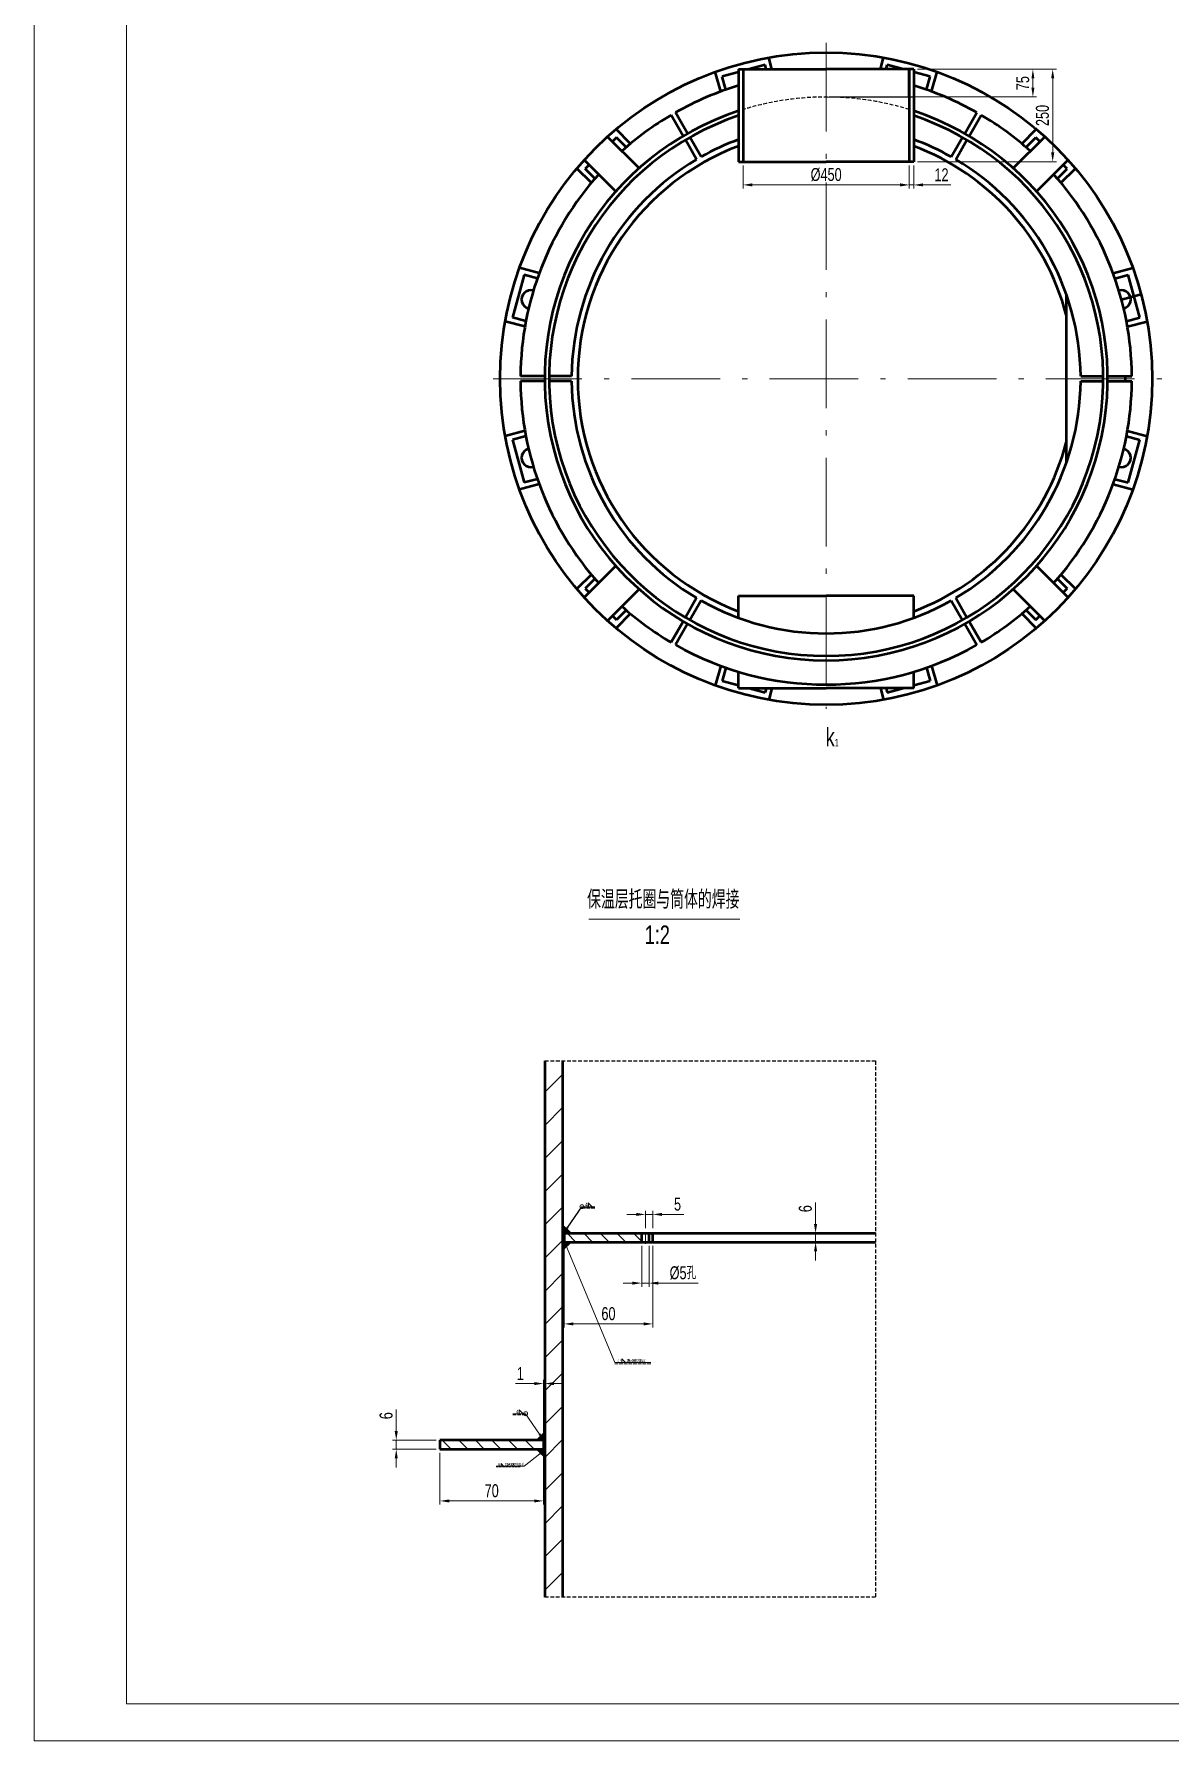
# Model space of a CAD drawing. Header units: millimetres. Extents: x 4027 to 9967, y -190 to 4015.
# Drawn here: x 6997 to 8534, y -190 to 2118 of the extents above; entities that cross this region are included whole.
import ezdxf

# ---------------------------------------------------------------- set-up
doc = ezdxf.new("R2010")
doc.units = ezdxf.units.MM
doc.header["$LTSCALE"] = 10
doc.linetypes.add('ACAD_ISO10W100', pattern=[18.7, 12, -3, 0.7, -3])
doc.linetypes.add('DASHED', pattern=[0.75, 0.5, -0.25])
doc.layers.add('4虚线层', color=6, linetype='DASHED')
doc.layers.add('8符号标注层', color=31, linetype='Continuous')
for name, color, linetype, lineweight in [('中心线', 1, 'ACAD_ISO10W100', 18), ('剖面线', 5, 'Continuous', 15), ('文本', 7, 'Continuous', 18), ('标注', 7, 'Continuous', 18), ('粗实线', 2, 'Continuous', 50), ('细实线', 7, 'Continuous', 18)]:
    doc.layers.add(name, color=color, linetype=linetype, lineweight=lineweight)
doc.styles.add('HGCAD', font='HGCAD.SHX', dxfattribs={"width": 0.75, "bigfont": 'HZTXT.SHX'})
doc.dimstyles.new('HGCAD$0', dxfattribs={"dimtxt": 3.5, "dimasz": 2.5, "dimexe": 1, "dimexo": 1, "dimgap": 1, "dimtad": 1, "dimdec": 1, "dimdsep": 46, "dimtxsty": 'HGCAD', "dimcen": 0, "dimclrd": 130, "dimclre": 130, "dimclrt": 3, "dimadec": 1, "dimazin": 0, "dimtfac": 0.714286, "dimtmove": 0, "dimatfit": 1, "dimfxl": 0, "dimtzin": 0, "dimlwd": -1, "dimlwe": -1, "dimarcsym": 0})
pattern_1 = [(135, (4026.9, -190.238), (-11.22532, -11.22532), [])]

# ---------------------------------------------------------------- blocks, each defined once
blk = doc.blocks.new('HGCAD#HGTFTK~A1Z~HGCAD图框')
at = {"layer": '细实线', "color": 7}
blk.add_lwpolyline([(10, -10), (-584, -10), (-584, 831), (10, 831)], close=True, dxfattribs=at)
at = {"layer": '细实线', "color": 2}
blk.add_lwpolyline([(0, 0), (-559, 0), (-559, 821), (0, 821)], close=True, dxfattribs=at)
blk = doc.blocks.new('*D23')
at = {"layer": 'Defpoints', "color": 0, "ltscale": 5}
for p in [(8187.3, 2070.7), (8068.8, 2033.2)]:
    blk.add_point(p, dxfattribs=at)
at = {"layer": '标注', "color": 130, "ltscale": 5}
for p, q in [((8192.3, 2070.7), (8353.6, 2070.7)), ((8348.6, 2058.2), (8348.6, 2045.7)), ((8073.8, 2033.2), (8353.6, 2033.2))]:
    blk.add_line(p, q, dxfattribs=at)
for points in [[(8346.6, 2058.2), (8350.7, 2058.2), (8348.6, 2070.7)], [(8346.6, 2045.7), (8350.7, 2045.7), (8348.6, 2033.2)]]:
    blk.add_solid(points, dxfattribs=at)
at = {"layer": '标注', "color": 3, "ltscale": 5, "insert": (8334.9, 2051.9), "char_height": 17.5, "attachment_point": 5, "rotation": 90, "style": 'HGCAD', "bg_fill": 3, "box_fill_scale": 1.1, "bg_fill_color": 256, "bg_fill_true_color": 13158600, "bg_fill_transparency": 67}
blk.add_mtext('75', dxfattribs=at)
at = {"layer": 'Defpoints', "color": 0, "ltscale": 5}
blk.add_point((8348.6, 2033.2), dxfattribs=at)
blk = doc.blocks.new('*D24')
at = {"layer": 'Defpoints', "color": 0, "ltscale": 5}
for p in [(8187.3, 2070.7), (8187.3, 1945.7), (8375.4, 1945.7)]:
    blk.add_point(p, dxfattribs=at)
at = {"layer": '标注', "color": 130, "ltscale": 5}
for p, q in [((8192.3, 2070.7), (8380.4, 2070.7)), ((8375.4, 2058.2), (8375.4, 1958.2)), ((8192.3, 1945.7), (8380.4, 1945.7))]:
    blk.add_line(p, q, dxfattribs=at)
for points in [[(8373.3, 2058.2), (8377.5, 2058.2), (8375.4, 2070.7)], [(8373.3, 1958.2), (8377.5, 1958.2), (8375.4, 1945.7)]]:
    blk.add_solid(points, dxfattribs=at)
at = {"layer": '标注', "color": 3, "ltscale": 5, "insert": (8361.6, 2008.2), "char_height": 17.5, "attachment_point": 5, "rotation": 90, "style": 'HGCAD', "bg_fill": 3, "box_fill_scale": 1.1, "bg_fill_color": 256, "bg_fill_true_color": 13158600, "bg_fill_transparency": 462}
blk.add_mtext('250', dxfattribs=at)
blk = doc.blocks.new('*D25')
at = {"layer": 'Defpoints', "color": 0, "ltscale": 5}
for p in [(7956.3, 1945.7), (8181.3, 1945.7), (8181.3, 1914.3)]:
    blk.add_point(p, dxfattribs=at)
at = {"layer": '标注', "color": 130, "ltscale": 5}
for p, q in [((7956.3, 1940.7), (7956.3, 1909.3)), ((8181.3, 1940.7), (8181.3, 1909.3)), ((7968.8, 1914.3), (8168.8, 1914.3))]:
    blk.add_line(p, q, dxfattribs=at)
for points in [[(7968.8, 1916.4), (7968.8, 1912.2), (7956.3, 1914.3)], [(8168.8, 1916.4), (8168.8, 1912.2), (8181.3, 1914.3)]]:
    blk.add_solid(points, dxfattribs=at)
at = {"layer": '标注', "color": 3, "ltscale": 5, "insert": (8068.8, 1928), "char_height": 17.5, "attachment_point": 5, "style": 'HGCAD', "bg_fill": 3, "box_fill_scale": 1.1, "bg_fill_color": 256, "bg_fill_true_color": 13158600, "bg_fill_transparency": 737}
blk.add_mtext('%%C450', dxfattribs=at)
blk = doc.blocks.new('*D26')
at = {"layer": 'Defpoints', "color": 0, "ltscale": 5}
for p in [(8181.3, 1944.7), (8187.3, 1945.7), (8187.3, 1914.2)]:
    blk.add_point(p, dxfattribs=at)
at = {"layer": '标注', "color": 130, "ltscale": 5}
for p, q in [((8181.3, 1939.7), (8181.3, 1909.2)), ((8187.3, 1940.7), (8187.3, 1909.2)), ((8168.8, 1914.2), (8156.3, 1914.2)), ((8181.3, 1914.2), (8187.3, 1914.2)), ((8199.8, 1914.2), (8237.5, 1914.2))]:
    blk.add_line(p, q, dxfattribs=at)
for points in [[(8168.8, 1916.3), (8168.8, 1912.2), (8181.3, 1914.2)], [(8199.8, 1916.3), (8199.8, 1912.2), (8187.3, 1914.2)]]:
    blk.add_solid(points, dxfattribs=at)
at = {"layer": '标注', "color": 3, "ltscale": 5, "insert": (8224.9, 1928), "char_height": 17.5, "attachment_point": 5, "style": 'HGCAD', "bg_fill": 3, "box_fill_scale": 1.1, "bg_fill_color": 256, "bg_fill_true_color": 13158600, "bg_fill_transparency": 72}
blk.add_mtext('12', dxfattribs=at)
blk = doc.blocks.new('*D46')
at = {"layer": 'Defpoints', "color": 0}
for p in [(7714.2, 484.3), (7834.2, 484.3), (7834.2, 373.7)]:
    blk.add_point(p, dxfattribs=at)
at = {"layer": '标注', "color": 130}
for p, q in [((7714.2, 479.3), (7714.2, 368.7)), ((7834.2, 479.3), (7834.2, 368.7)), ((7726.7, 373.7), (7821.7, 373.7))]:
    blk.add_line(p, q, dxfattribs=at)
for points in [[(7726.7, 375.8), (7726.7, 371.6), (7714.2, 373.7)], [(7821.7, 375.8), (7821.7, 371.6), (7834.2, 373.7)]]:
    blk.add_solid(points, dxfattribs=at)
at = {"layer": '标注', "color": 3, "insert": (7774.2, 387.5), "char_height": 17.5, "attachment_point": 5, "style": 'HGCAD', "bg_fill": 3, "box_fill_scale": 1.1, "bg_fill_color": 256, "bg_fill_true_color": 13158600, "bg_fill_transparency": 1837}
blk.add_mtext('60', dxfattribs=at)
blk = doc.blocks.new('*D47')
at = {"layer": 'Defpoints', "color": 0}
for p in [(7834.2, 521.8), (7824.2, 498), (7834.2, 498)]:
    blk.add_point(p, dxfattribs=at)
at = {"layer": '标注', "color": 130}
for p, q in [((7811.7, 521.8), (7799.2, 521.8)), ((7824.2, 503), (7824.2, 526.8)), ((7824.2, 521.8), (7834.2, 521.8)), ((7834.2, 503), (7834.2, 526.8)), ((7846.7, 521.8), (7876.2, 521.8))]:
    blk.add_line(p, q, dxfattribs=at)
for points in [[(7811.7, 523.9), (7811.7, 519.7), (7824.2, 521.8)], [(7846.7, 523.9), (7846.7, 519.7), (7834.2, 521.8)]]:
    blk.add_solid(points, dxfattribs=at)
at = {"layer": '标注', "color": 3, "insert": (7867.7, 535.6), "char_height": 17.5, "attachment_point": 5, "style": 'HGCAD', "bg_fill": 3, "box_fill_scale": 1.1, "bg_fill_color": 256, "bg_fill_true_color": 13158600, "bg_fill_transparency": 382}
blk.add_mtext('5', dxfattribs=at)
blk = doc.blocks.new('*D48')
at = {"layer": 'Defpoints', "color": 0}
for p in [(7819.2, 484.3), (7829.2, 484.3), (7829.2, 428.9)]:
    blk.add_point(p, dxfattribs=at)
at = {"layer": '标注', "color": 130}
for p, q in [((7819.2, 479.3), (7819.2, 423.9)), ((7829.2, 479.3), (7829.2, 423.9)), ((7806.7, 428.9), (7794.2, 428.9)), ((7819.2, 428.9), (7829.2, 428.9)), ((7841.7, 428.9), (7895.8, 428.9))]:
    blk.add_line(p, q, dxfattribs=at)
for points in [[(7806.7, 430.9), (7806.7, 426.8), (7819.2, 428.9)], [(7841.7, 430.9), (7841.7, 426.8), (7829.2, 428.9)]]:
    blk.add_solid(points, dxfattribs=at)
at = {"layer": '标注', "color": 3, "insert": (7875, 442.6), "char_height": 17.5, "attachment_point": 5, "style": 'HGCAD', "bg_fill": 3, "box_fill_scale": 1.1, "bg_fill_color": 256, "bg_fill_true_color": 13158600, "bg_fill_transparency": 412}
blk.add_mtext('%%C5孔', dxfattribs=at)
blk = doc.blocks.new('*D49')
at = {"layer": 'Defpoints', "color": 0}
for p in [(7546.2, 204.3), (7686.2, 204.3), (7686.2, 134.3)]:
    blk.add_point(p, dxfattribs=at)
at = {"layer": '标注', "color": 130}
for p, q in [((7546.2, 199.3), (7546.2, 129.3)), ((7686.2, 199.3), (7686.2, 129.3)), ((7558.7, 134.3), (7673.7, 134.3))]:
    blk.add_line(p, q, dxfattribs=at)
for points in [[(7558.7, 136.3), (7558.7, 132.2), (7546.2, 134.3)], [(7673.7, 136.3), (7673.7, 132.2), (7686.2, 134.3)]]:
    blk.add_solid(points, dxfattribs=at)
at = {"layer": '标注', "color": 3, "insert": (7616.2, 148), "char_height": 17.5, "attachment_point": 5, "style": 'HGCAD', "bg_fill": 3, "box_fill_scale": 1.1, "bg_fill_color": 256, "bg_fill_true_color": 13158600, "bg_fill_transparency": 1722}
blk.add_mtext('70', dxfattribs=at)
blk = doc.blocks.new('*D50')
at = {"layer": 'Defpoints', "color": 0}
for p in [(7487, 216.3), (7546.2, 216.3), (7546.2, 204.3)]:
    blk.add_point(p, dxfattribs=at)
at = {"layer": '标注', "color": 130}
for p, q in [((7487, 228.8), (7487, 257.9)), ((7541.2, 216.3), (7482, 216.3)), ((7487, 204.3), (7487, 216.3)), ((7541.2, 204.3), (7482, 204.3)), ((7487, 191.8), (7487, 179.3))]:
    blk.add_line(p, q, dxfattribs=at)
for points in [[(7484.9, 228.8), (7489.1, 228.8), (7487, 216.3)], [(7484.9, 191.8), (7489.1, 191.8), (7487, 204.3)]]:
    blk.add_solid(points, dxfattribs=at)
at = {"layer": '标注', "color": 3, "insert": (7473.3, 249.6), "char_height": 17.5, "attachment_point": 5, "rotation": 90, "style": 'HGCAD', "bg_fill": 3, "box_fill_scale": 1.1, "bg_fill_color": 256, "bg_fill_true_color": 13158600, "bg_fill_transparency": 352}
blk.add_mtext('6', dxfattribs=at)
blk = doc.blocks.new('*D51')
at = {"layer": 'Defpoints', "color": 0}
for p in [(8047.7, 496.3), (8054.5, 496.3), (8047.7, 484.3)]:
    blk.add_point(p, dxfattribs=at)
at = {"layer": '标注', "color": 130}
for p, q in [((8054.5, 508.8), (8054.5, 537.9)), ((8052.7, 496.3), (8059.5, 496.3)), ((8054.5, 484.3), (8054.5, 496.3)), ((8052.7, 484.3), (8059.5, 484.3)), ((8054.5, 471.8), (8054.5, 459.3))]:
    blk.add_line(p, q, dxfattribs=at)
for points in [[(8052.4, 508.8), (8056.6, 508.8), (8054.5, 496.3)], [(8052.4, 471.8), (8056.6, 471.8), (8054.5, 484.3)]]:
    blk.add_solid(points, dxfattribs=at)
at = {"layer": '标注', "color": 3, "insert": (8040.7, 529.6), "char_height": 17.5, "attachment_point": 5, "rotation": 90, "style": 'HGCAD', "bg_fill": 3, "box_fill_scale": 1.1, "bg_fill_color": 256, "bg_fill_true_color": 13158600, "bg_fill_transparency": 237}
blk.add_mtext('6', dxfattribs=at)
blk = doc.blocks.new('*D52')
at = {"layer": 'Defpoints', "color": 0}
for p in [(7686.2, 293), (7686.2, 216.3), (7688.2, 216.3)]:
    blk.add_point(p, dxfattribs=at)
at = {"layer": '标注', "color": 130}
for p, q in [((7673.7, 293), (7648.6, 293)), ((7686.2, 221.3), (7686.2, 298)), ((7688.2, 293), (7686.2, 293)), ((7688.2, 221.3), (7688.2, 298)), ((7700.7, 293), (7713.2, 293))]:
    blk.add_line(p, q, dxfattribs=at)
for points in [[(7673.7, 295.1), (7673.7, 290.9), (7686.2, 293)], [(7700.7, 295.1), (7700.7, 290.9), (7688.2, 293)]]:
    blk.add_solid(points, dxfattribs=at)
at = {"layer": '标注', "color": 3, "insert": (7654.9, 306.7), "char_height": 17.5, "attachment_point": 5, "style": 'HGCAD', "bg_fill": 3, "box_fill_scale": 1.1, "bg_fill_color": 256, "bg_fill_true_color": 13158600, "bg_fill_transparency": 1152}
blk.add_mtext('1', dxfattribs=at)
blk = doc.blocks.new('焊缝符号')
at = {"layer": '文本'}
blk.add_hatch(color=4, dxfattribs=at).paths.add_polyline_path([(0, 0), (22, 23), (13, 29)])
at = {"layer": '8符号标注层', "color": 130, "extrusion": (0.825994, -0.563679, 0)}
blk.add_line((18, 26), (176, 258), dxfattribs=at)
at = {"layer": '8符号标注层', "color": 130, "extrusion": (0, 1, 0)}
blk.add_line((176, 258), (320, 258), dxfattribs=at)
at = {"layer": '8符号标注层', "color": 6, "extrusion": (0, 1, 0)}
blk.add_line((176, 245), (215, 245), dxfattribs=at)
at = {"layer": '8符号标注层', "color": 31}
for p, q in [((247, 302), (247, 258)), ((291, 258), (247, 302)), ((247, 258), (291, 258))]:
    blk.add_line(p, q, dxfattribs=at)
at = {"layer": '8符号标注层', "color": 6, "extrusion": (0, 1, 0), "elevation": 245}
for points in [[(-228, 0), (-268, 0)], [(-281, 0), (-320, 0)]]:
    blk.add_lwpolyline(points, dxfattribs=at)
at = {"layer": '8符号标注层', "color": 130}
blk.add_lwpolyline([(22, 23), (0, 0), (13, 29)], close=True, dxfattribs=at)
at = {"layer": '文本', "color": 4}
blk.add_circle((176, 258), 22.4, dxfattribs=at)
at = {"layer": '文本', "insert": (212, 302), "char_height": 40, "width": 49.02, "attachment_point": 1, "style": 'HGCAD'}
blk.add_mtext('4', dxfattribs=at)

msp = doc.modelspace()

# ---------------------------------------------------------------- hatches: boundary and pattern name
at = {"layer": '剖面线'}
h = msp.add_hatch(dxfattribs=at)
h.set_pattern_fill('ANSI31', color=256, scale=10, style=0)
h.set_pattern_definition([(45, (4026.9, -190.238), (-22.45064, 22.45064), [])])
h.paths.add_polyline_path([(7712.17, 729.35), (7688.17, 729.35), (7688.17, 4.53), (7712.17, 4.53)])
h = msp.add_hatch(dxfattribs=at)
h.set_pattern_fill('ANSI31', color=256, scale=5, angle=90, style=0)
h.set_pattern_definition(pattern_1)
h.paths.add_polyline_path([(7819.17, 496.32), (7714.17, 496.32), (7714.17, 484.32), (7819.17, 484.32)])
h.paths.add_polyline_path([(7686.17, 216.32), (7546.17, 216.32), (7546.17, 204.32), (7686.17, 204.32)])
h = msp.add_hatch(dxfattribs=at)
h.set_pattern_fill('ANSI37', color=256, scale=0.5, style=0)
h.set_pattern_definition([(45, (3894.5208, -548.0177), (-1.122532, 1.122532), []), (135, (3894.5208, -548.0177), (-1.122532, -1.122532), [])])
h.paths.add_polyline_path([(7688.17, 226.32), (7678.17, 216.32), (7688.17, 216.32)])
h.paths.add_polyline_path([(7688.17, 204.32), (7678.17, 204.32), (7688.17, 194.32)])
h.paths.add_polyline_path([(7712.17, 506.32), (7712.17, 496.32), (7722.17, 496.32)])
h.paths.add_polyline_path([(7722.17, 484.32), (7712.17, 484.32), (7712.17, 474.32)])
h = msp.add_hatch(dxfattribs=at)
h.set_pattern_fill('ANSI31', color=256, scale=5, angle=90, style=0)
h.set_pattern_definition(pattern_1)
h.paths.add_polyline_path([(7834.17, 496.32), (7829.17, 496.32), (7829.17, 484.32), (7834.17, 484.32)])

# ---------------------------------------------------------------- linework, layer by layer
at = {"layer": '4虚线层'}
for p, q in [((7688.17, 729.35), (8135.54, 729.35)), ((8135.54, 729.35), (8135.54, 4.34)), ((8135.54, 4.34), (7688.17, 4.34))]:
    msp.add_line(p, q, dxfattribs=at)
msp.add_arc((8068.82, 1652.16), 381, 72.82594, 107.17406, dxfattribs=at)
at = {"layer": '中心线'}
for p, q in [((8068.82, 2106.34), (8068.82, 1205.85)), ((8068.82, 2033.16), (8187.32, 2033.16)), ((7618.22, 1652.16), (8524.37, 1652.16)), ((7824.17, 482.05), (7824.17, 497.96))]:
    msp.add_line(p, q, dxfattribs=at)
at = {"layer": '标注'}
msp.add_line((7747.7, 921.09), (7952.07, 921.09), dxfattribs=at)
at = {"layer": '标注', "color": 31}
msp.add_lwpolyline([(7792.2, 326.58), (7792.2, 321.33), (7797.45, 321.33), (7792.2, 326.58)], dxfattribs=at)
at = {"layer": '标注', "color": 130, "extrusion": (-0.544198, -0.838957, 0), "elevation": -4504.85}
msp.add_lwpolyline([(6354.45, 0), (6354.4, 0)], dxfattribs=at)
at = {"layer": '标注', "color": 130, "extrusion": (0, 1, 0), "elevation": 321.33}
msp.add_lwpolyline([(-7782.6, 0), (-7831.42, 0)], dxfattribs=at)
at = {"layer": '标注', "color": 6, "extrusion": (0, 1, 0), "elevation": 319.75}
for points in [[(-7782.6, 0), (-7787.32, 0)], [(-7788.9, 0), (-7793.62, 0)], [(-7795.2, 0), (-7799.92, 0)], [(-7801.5, 0), (-7806.22, 0)], [(-7807.8, 0), (-7812.52, 0)], [(-7814.1, 0), (-7818.82, 0)], [(-7820.4, 0), (-7825.12, 0)], [(-7826.7, 0), (-7831.42, 0)]]:
    msp.add_lwpolyline(points, dxfattribs=at)
at = {"layer": '粗实线'}
for p, q in [((7995.41, 2070.66), (7991.25, 2086.53)), ((8142.23, 2070.66), (8146.4, 2086.53)), ((7926.1, 2040.51), (7918.82, 2067.13)), ((7950.32, 2066.87), (7928.23, 2060.95)), ((7933.12, 2043.02), (7928.26, 2060.95)), ((7950.32, 2070.66), (8068.82, 2070.66)), ((7950.32, 2070.66), (7950.32, 1945.66)), ((7956.32, 2070.66), (7956.32, 1945.66)), ((7986.19, 2076.48), (7964.46, 2070.66)), ((7987.7, 2070.66), (7986.16, 2076.47)), ((8187.32, 2070.66), (8068.82, 2070.66)), ((8149.95, 2070.66), (8151.49, 2076.47)), ((8173.18, 2070.66), (8151.46, 2076.48)), ((8181.32, 2033.16), (8181.32, 2070.66)), ((8181.32, 2070.66), (8181.32, 1945.66)), ((8187.32, 2070.66), (8187.32, 1945.66)), ((8209.42, 2060.95), (8187.32, 2066.87)), ((8204.53, 2043.02), (8209.39, 2060.95)), ((8211.55, 2040.51), (8218.83, 2067.13)), ((7875.3, 1980.35), (7858.92, 2008.71)), ((7881.36, 1983.85), (7864.99, 2012.21)), ((8256.28, 1983.85), (8272.66, 2012.21)), ((8262.35, 1980.35), (8278.72, 2008.71)), ((7803.86, 1969.94), (7784.45, 1989.55)), ((8333.79, 1969.94), (8353.19, 1989.55)), ((7815.61, 1936.84), (7772.94, 1979.5)), ((7785.1, 1978.31), (7779.62, 1972.83)), ((7798.18, 1965.11), (7785.08, 1978.29)), ((7893.55, 1948.74), (7878.3, 1975.15)), ((7899.61, 1952.24), (7884.36, 1978.65)), ((8238.03, 1952.24), (8253.28, 1978.65)), ((8244.1, 1948.74), (8259.35, 1975.15)), ((8322.04, 1936.84), (8364.7, 1979.5)), ((8339.46, 1965.11), (8352.57, 1978.29)), ((8358.03, 1972.83), (8352.55, 1978.31)), ((7784.14, 1905.37), (7741.48, 1948.04)), ((7748.15, 1941.36), (7742.67, 1935.88)), ((7950.32, 1945.66), (8068.82, 1945.66)), ((8187.32, 1945.66), (8068.82, 1945.66)), ((8353.5, 1905.37), (8396.17, 1948.04)), ((8394.98, 1935.88), (8389.5, 1941.36)), ((7751.04, 1917.12), (7731.43, 1936.53)), ((7755.87, 1922.8), (7742.69, 1935.9)), ((8381.78, 1922.8), (8394.96, 1935.9)), ((8386.6, 1917.12), (8406.22, 1936.53)), ((7680.47, 1794.88), (7653.85, 1802.16)), ((8457.18, 1794.88), (8483.79, 1802.16)), ((7660.03, 1792.75), (7644.5, 1734.79)), ((7677.96, 1787.86), (7660.02, 1792.72)), ((8459.68, 1787.86), (8477.62, 1792.72)), ((8493.14, 1734.79), (8477.61, 1792.75)), ((8393.82, 1766.42), (8393.82, 1537.9)), ((8468.47, 1759.24), (8495.04, 1766.36)), ((8468.47, 1759.24), (8485.38, 1763.77)), ((7662.47, 1730.06), (7644.51, 1734.82)), ((8475.17, 1730.06), (8493.14, 1734.82)), ((7661.14, 1722.73), (7634.45, 1729.73)), ((8476.51, 1722.73), (8503.2, 1729.73)), ((7687.84, 1655.66), (7655.09, 1655.66)), ((7687.84, 1648.66), (7655.09, 1648.66)), ((7724.34, 1655.66), (7693.84, 1655.66)), ((7724.34, 1648.66), (7693.84, 1648.66)), ((8413.31, 1655.66), (8443.81, 1655.66)), ((8413.31, 1648.66), (8443.81, 1648.66)), ((8449.81, 1655.66), (8482.56, 1655.66)), ((8449.81, 1648.66), (8482.56, 1648.66)), ((8473.32, 1655.66), (8473.32, 1648.66)), ((7661.14, 1581.58), (7634.45, 1574.58)), ((7662.47, 1574.25), (7644.51, 1569.49)), ((8475.17, 1574.25), (8493.14, 1569.49)), ((8476.51, 1581.58), (8503.2, 1574.58)), ((7644.5, 1569.52), (7660.03, 1511.56)), ((8477.61, 1511.56), (8493.14, 1569.52)), ((7680.47, 1509.43), (7653.85, 1502.15)), ((7677.96, 1516.45), (7660.02, 1511.59)), ((8457.18, 1509.43), (8483.79, 1502.15)), ((8459.68, 1516.45), (8477.62, 1511.59)), ((7751.04, 1387.19), (7731.43, 1367.78)), ((7784.14, 1398.94), (7741.48, 1356.28)), ((8353.5, 1398.94), (8396.17, 1356.28)), ((8386.6, 1387.19), (8406.22, 1367.78)), ((7742.67, 1368.43), (7748.15, 1362.95)), ((7755.87, 1381.51), (7742.69, 1368.41)), ((7815.61, 1367.48), (7772.94, 1324.81)), ((8322.04, 1367.48), (8364.7, 1324.81)), ((8381.78, 1381.51), (8394.96, 1368.41)), ((8389.5, 1362.95), (8394.98, 1368.43)), ((7798.18, 1339.2), (7785.08, 1326.02)), ((7893.55, 1355.58), (7878.3, 1329.16)), ((7899.61, 1352.08), (7884.36, 1325.66)), ((7950.32, 1328.68), (7950.32, 1358.66)), ((7950.32, 1358.66), (8068.82, 1358.66)), ((8187.32, 1358.66), (8068.82, 1358.66)), ((8187.32, 1328.68), (8187.32, 1358.66)), ((8238.03, 1352.08), (8253.28, 1325.66)), ((8244.1, 1355.58), (8259.35, 1329.16)), ((8339.46, 1339.2), (8352.57, 1326.02)), ((7779.62, 1331.48), (7785.1, 1326)), ((7803.86, 1334.38), (7784.45, 1314.76)), ((7875.3, 1323.96), (7858.92, 1295.6)), ((7881.36, 1320.46), (7864.99, 1292.1)), ((8256.28, 1320.46), (8272.66, 1292.1)), ((8262.35, 1323.96), (8278.72, 1295.6)), ((8333.79, 1334.38), (8353.19, 1314.76)), ((8352.55, 1326), (8358.03, 1331.48)), ((7926.1, 1263.8), (7918.82, 1237.19)), ((7933.12, 1261.3), (7928.26, 1243.36)), ((7950.32, 1233.66), (7950.32, 1255.74)), ((8187.32, 1233.66), (8187.32, 1255.74)), ((8204.53, 1261.3), (8209.39, 1243.36)), ((8211.55, 1263.8), (8218.83, 1237.19)), ((7928.23, 1243.37), (7950.32, 1237.45)), ((7950.32, 1233.66), (8068.82, 1233.66)), ((7964.46, 1233.66), (7986.19, 1227.84)), ((7987.7, 1233.66), (7986.16, 1227.84)), ((7995.41, 1233.66), (7991.25, 1217.78)), ((8187.32, 1233.66), (8068.82, 1233.66)), ((8142.23, 1233.66), (8146.4, 1217.78)), ((8149.95, 1233.66), (8151.49, 1227.84)), ((8151.46, 1227.84), (8173.18, 1233.66)), ((8187.32, 1237.45), (8209.42, 1243.37)), ((7688.17, 729.35), (7688.17, 4.34)), ((7712.17, 729.35), (7712.17, 5.31)), ((7722.17, 496.32), (7712.17, 506.32)), ((7712.17, 496.32), (8135.54, 496.32)), ((7714.17, 496.32), (7714.17, 484.32)), ((7819.17, 484.32), (7819.17, 496.32)), ((7829.17, 484.32), (7829.17, 496.32)), ((7834.17, 484.32), (7834.17, 496.32)), ((7712.17, 484.32), (8135.54, 484.32)), ((7722.17, 484.32), (7712.17, 474.32)), ((7688.17, 216.32), (7546.17, 216.32)), ((7546.17, 216.32), (7546.17, 204.32)), ((7678.17, 216.32), (7688.17, 226.32)), ((7686.17, 216.32), (7686.17, 204.32)), ((7546.17, 204.32), (7688.17, 204.32)), ((7678.17, 204.32), (7688.17, 194.32))]:
    msp.add_line(p, q, dxfattribs=at)
msp.add_circle((8068.82, 1652.16), 441.25, dxfattribs=at)
for centre, radius, start, end in [((8068.82, 1652.16), 413.75, 106.64284, 119.51532), ((8068.82, 1652.16), 413.75, 60.48468, 73.35716), ((8068.82, 1652.16), 381, 108.12093, 71.87907), ((8068.82, 1652.16), 413.75, 120.48468, 131.91735), ((8068.82, 1652.16), 413.75, 48.08265, 59.51532), ((8068.82, 1652.16), 375, 108.42119, 71.57881), ((8068.82, 1652.16), 336.25, 110.63518, 249.36482), ((8068.82, 1652.16), 344.5, 110.11935, 119.41788), ((8068.82, 1652.16), 344.5, 60.58212, 69.88065), ((8068.82, 1652.16), 336.25, 14.86282, 69.36482), ((8068.82, 1652.16), 344.5, 120.58212, 179.41788), ((8068.82, 1652.16), 344.5, 0.58212, 59.41788), ((8068.82, 1652.16), 413.75, 138.08265, 179.51532), ((8068.82, 1652.16), 413.75, 0.48468, 41.91735), ((7669.17, 1759.24), 12.5, 74.13447, 255.86553), ((8468.47, 1759.24), 12.5, 284.13447, 105.86553), ((8068.82, 1652.16), 413.75, 180.48468, 221.91735), ((8068.82, 1652.16), 344.5, 180.58212, 239.41788), ((8068.82, 1652.16), 344.5, 300.58212, 359.41788), ((8068.82, 1652.16), 413.75, 318.08265, 359.51532), ((7669.17, 1545.07), 12.5, 104.13447, 285.86553), ((8068.82, 1652.16), 336.25, 290.63518, 345.13718), ((8468.47, 1545.07), 12.5, 254.13447, 75.86553), ((8068.82, 1652.16), 413.75, 228.08265, 239.51532), ((8068.82, 1652.16), 344.5, 240.58212, 299.41788), ((8068.82, 1652.16), 413.75, 300.48468, 311.91735), ((8068.82, 1652.16), 413.75, 240.48468, 299.51532)]:
    msp.add_arc(centre, radius, start, end, dxfattribs=at)

# ---------------------------------------------------------------- block references
at = {"ltscale": 5, "xscale": 5, "yscale": 5, "zscale": 5}
msp.add_blockref('HGCAD#HGTFTK~A1Z~HGCAD图框', (9916.9, -140.24), dxfattribs=at)
at = {"layer": '标注', "xscale": 0.1200000000008004, "yscale": 0.1200000000000045, "zscale": 0.12}
msp.add_blockref('焊缝符号', (7717.17, 501.32), dxfattribs=at)

# ---------------------------------------------------------------- texts
at = {"layer": '8符号标注层', "color": 3, "char_height": 3.5, "attachment_point": 1, "style": 'HGCAD'}
for s, insert in [('\\Fisocp.shx,hzfs.shx;\\W0.8000000000;\\T1.0000000000;\\o\\l4', (7786.47, 325.88)), ('\\Fisocp.shx,hzfs.shx;\\W0.8000000000;\\T1.0000000000;\\o\\l15x100(214)', (7799.82, 326.14))]:
    msp.add_mtext(s, dxfattribs=dict(at, insert=insert))
at = {"layer": '标注', "style": 'HGCAD', "width": 0.75}
for s, p in [('4', (7789.52, 322.11)), ('15×100（214）', (7798.6, 322.24))]:
    msp.add_text(s, height=3.5, dxfattribs=at).set_placement(p)
at = {"layer": '标注', "char_height": 25, "attachment_point": 1, "style": 'HGCAD'}
for s, insert, width in [('k{\\H0.4x;1}', (8068.15, 1179.88), 45.6828), ('保温层托圈与筒体的焊接', (7745.27, 960.14), 1041.6182), ('1:2', (7823.28, 912.62), 1041.6182)]:
    msp.add_mtext(s, dxfattribs=dict(at, insert=insert, width=width))

# ---------------------------------------------------------------- next in the draw order: dimensions: what is measured, and where the dimension line sits
at = {"layer": '标注', "ltscale": 5}
dim = msp.add_linear_dim(base=(8348.64, 2033.16), p1=(8187.32, 2070.66), p2=(8068.82, 2033.16), angle=90, text='75', dimstyle='HGCAD$0', override={"dimscale": 5}, dxfattribs=at)
dim.commit()
dim.dimension.update_dxf_attribs({"geometry": '*D23', "text_midpoint": (8334.89, 2051.91)})
at = {"layer": '标注'}
for base, p1, p2, text, picture, middle in [((7834.17, 521.83), (7824.17, 497.96), (7834.17, 497.96), '5', '*D47', (7867.7, 535.58)), ((7834.17, 373.71), (7714.17, 484.32), (7834.17, 484.32), '60', '*D46', (7774.17, 387.46)), ((7686.17, 292.98), (7688.17, 216.32), (7686.17, 216.32), '1', '*D52', (7654.91, 306.73)), ((7686.17, 134.26), (7546.17, 204.32), (7686.17, 204.32), '70', '*D49', (7616.17, 148.01))]:
    dim = msp.add_linear_dim(base=base, p1=p1, p2=p2, text=text, dimstyle='HGCAD$0', override={"dimscale": 5}, dxfattribs=at)
    dim.commit()
    dim.dimension.update_dxf_attribs({"geometry": picture, "text_midpoint": middle})
dim = msp.add_linear_dim(base=(8054.48, 496.32), p1=(8047.7, 484.32), p2=(8047.7, 496.32), angle=90, text='6', dimstyle='HGCAD$0', override={"dimscale": 5}, dxfattribs=at)
dim.commit()
dim.dimension.update_dxf_attribs({"geometry": '*D51', "text_midpoint": (8040.73, 529.61)})

# ---------------------------------------------------------------- next in the draw order: hatches: boundary and pattern name
at = {"layer": '文本'}
msp.add_hatch(color=4, dxfattribs=at).paths.add_polyline_path([(7683.17, 221.32), (7681.57, 224.77), (7680.54, 224.07)])

# ---------------------------------------------------------------- next in the draw order: linework, layer by layer
at = {"layer": '8符号标注层', "color": 130}
for points in [[(7680.54, 224.07), (7683.17, 221.32), (7681.57, 224.77)], [(7680.94, 198.12), (7683.17, 199.32), (7681.45, 197.46)]]:
    msp.add_lwpolyline(points, close=True, dxfattribs=at)
at = {"layer": '标注', "color": 4}
msp.add_line((7782.6, 321.33), (7717.17, 479.32), dxfattribs=at)
at = {"layer": '标注', "color": 31}
for p, q in [((7653.47, 257.51), (7653.47, 252.26)), ((7653.47, 257.51), (7653.47, 252.26)), ((7658.72, 252.26), (7653.47, 257.51)), ((7653.47, 252.26), (7658.72, 252.26))]:
    msp.add_line(p, q, dxfattribs=at)
at = {"layer": '标注', "color": 130, "extrusion": (0, 1, 0)}
msp.add_line((7662.06, 252.26), (7644.73, 252.26), dxfattribs=at)
at = {"layer": '标注', "color": 6, "extrusion": (0, 1, 0)}
msp.add_line((7662.06, 250.69), (7657.33, 250.69), dxfattribs=at)
at = {"layer": '标注', "color": 130, "extrusion": (-0.825994, -0.563679, 0)}
msp.add_line((7681.06, 224.42), (7662.06, 252.26), dxfattribs=at)
at = {"layer": '标注', "color": 6, "extrusion": (0, 1, 0)}
for points, elevation in [([(-7649.46, 0), (-7644.73, 0)], 250.69), ([(-7655.76, 0), (-7651.03, 0)], 250.69), ([(-7622.23, 0), (-7625.38, 0)], 180.36), ([(-7626.43, 0), (-7629.58, 0)], 180.36), ([(-7630.63, 0), (-7633.78, 0)], 180.36), ([(-7634.83, 0), (-7637.98, 0)], 180.36), ([(-7639.03, 0), (-7642.18, 0)], 180.36), ([(-7643.23, 0), (-7646.38, 0)], 180.36), ([(-7647.43, 0), (-7650.58, 0)], 180.36), ([(-7651.63, 0), (-7654.78, 0)], 180.36)]:
    msp.add_lwpolyline(points, dxfattribs=dict(at, elevation=elevation))
at = {"layer": '标注', "color": 31}
msp.add_lwpolyline([(7628.77, 184.91), (7628.77, 181.41), (7632.27, 181.41), (7628.77, 184.91)], dxfattribs=at)
at = {"layer": '标注', "color": 130, "extrusion": (-0.613102, 0.790004, 0), "elevation": -4553.1}
msp.add_lwpolyline([(-6189.44, 0), (-6162.72, 0)], dxfattribs=at)
at = {"layer": '标注', "color": 130, "extrusion": (0, 1, 0), "elevation": 181.41}
for points in [[(-7660.08, 0), (-7622.23, 0)], [(-7622.23, 0), (-7654.78, 0)]]:
    msp.add_lwpolyline(points, dxfattribs=at)
at = {"layer": '标注', "color": 4}
msp.add_circle((7662.06, 252.26), 2.69, dxfattribs=at)

# ---------------------------------------------------------------- next in the draw order: texts
at = {"layer": '8符号标注层', "color": 3, "char_height": 3.5, "attachment_point": 1, "style": 'HGCAD'}
for s, insert in [('\\Fisocp.shx,hzfs.shx;\\W0.8000000000;\\T1.0000000000;\\o\\l4', (7624.95, 185.61)), ('\\Fisocp.shx,hzfs.shx;\\W0.8000000000;\\T1.0000000000;\\o\\l15x100(219)', (7633.85, 185.78))]:
    msp.add_mtext(s, dxfattribs=dict(at, insert=insert))
at = {"layer": '标注', "attachment_point": 1, "style": 'HGCAD'}
for s, insert, char_height, width in [('4', (7649.22, 257.51), 4.8, 5.8828), ('4', (7625.17, 185.29), 3.5, 4.5774), ('15×100（214）', (7634.25, 185.42), 3.5, 314.7284)]:
    msp.add_mtext(s, dxfattribs=dict(at, insert=insert, char_height=char_height, width=width))

# ---------------------------------------------------------------- next in the draw order: dimensions: what is measured, and where the dimension line sits
at = {"layer": '标注', "ltscale": 5}
dim = msp.add_linear_dim(base=(8375.39, 1945.66), p1=(8187.32, 2070.66), p2=(8187.32, 1945.66), angle=90, text='250', dimstyle='HGCAD$0', override={"dimscale": 5}, dxfattribs=at)
dim.commit()
dim.dimension.update_dxf_attribs({"geometry": '*D24', "text_midpoint": (8361.64, 2008.16)})
at = {"layer": '标注'}
dim = msp.add_linear_dim(base=(7829.17, 428.86), p1=(7819.17, 484.32), p2=(7829.17, 484.32), text='%%C5孔', dimstyle='HGCAD$0', override={"dimscale": 5}, dxfattribs=at)
dim.commit()
dim.dimension.update_dxf_attribs({"geometry": '*D48', "text_midpoint": (7875.01, 442.61)})
dim = msp.add_linear_dim(base=(7487.03, 216.32), p1=(7546.17, 204.32), p2=(7546.17, 216.32), angle=90, text='6', dimstyle='HGCAD$0', override={"dimscale": 5}, dxfattribs=at)
dim.commit()
dim.dimension.update_dxf_attribs({"geometry": '*D50', "text_midpoint": (7473.28, 249.61)})

# ---------------------------------------------------------------- next in the draw order: dimensions: what is measured, and where the dimension line sits
at = {"layer": '标注', "ltscale": 5}
dim = msp.add_linear_dim(base=(8181.32, 1914.29), p1=(7956.32, 1945.66), p2=(8181.32, 1945.66), text='%%C450', dimstyle='HGCAD$0', override={"dimscale": 5}, dxfattribs=at)
dim.commit()
dim.dimension.update_dxf_attribs({"geometry": '*D25', "text_midpoint": (8068.82, 1928.04)})

# ---------------------------------------------------------------- next in the draw order: dimensions: what is measured, and where the dimension line sits
dim = msp.add_linear_dim(base=(8187.32, 1914.23), p1=(8181.32, 1944.66), p2=(8187.32, 1945.66), text='12', dimstyle='HGCAD$0', override={"dimscale": 5}, dxfattribs=at)
dim.commit()
dim.dimension.update_dxf_attribs({"geometry": '*D26', "text_midpoint": (8224.9, 1927.98)})

doc.saveas('drawing.dxf')
